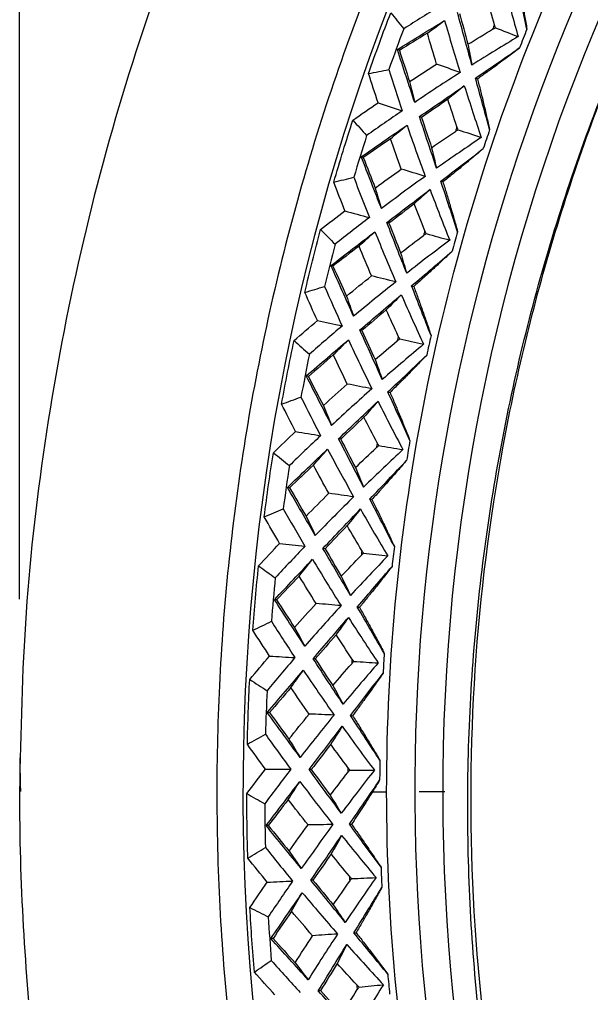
# Model space of a CAD drawing. Extents: x 541 to 1062, y 0 to 382.
# Drawn here: x 845.7 to 857.57, y 271.9 to 292.12 of the extents above; entities that cross this region are included whole.
import ezdxf

# ---------------------------------------------------------------- set-up
doc = ezdxf.new("R2010")
doc.units = 0
doc.header["$LTSCALE"] = 10
doc.header["$MEASUREMENT"] = 0
doc.header["$PDMODE"] = 3
doc.header["$PDSIZE"] = -10
doc.layers.get('0').update_dxf_attribs({"linetype": 'CONTINUOUS'})
doc.layers.get('DEFPOINTS').update_dxf_attribs({"linetype": 'CONTINUOUS'})
doc.layers.add('1', color=7, linetype='CONTINUOUS')
doc.styles.add('Daelim Dimension', font='')
doc.styles.get('Daelim Dimension').set_extended_font_data('NanumGothic')
doc.dimstyles.new('DEFAULT', dxfattribs={"dimscale": 2, "dimtxt": 2, "dimasz": 2, "dimexe": 0, "dimexo": 2, "dimgap": 1, "dimtad": 1, "dimdec": 1, "dimzin": 9, "dimdsep": 46, "dimtxsty": 'Daelim Dimension', "dimcen": 0.5, "dimclrd": 252, "dimclre": 252, "dimclrt": 3, "dimadec": 1, "dimazin": 0, "dimtfac": 1, "dimtdec": 1, "dimtix": 1, "dimtmove": 0, "dimatfit": 3, "dimfxl": 1, "dimtolj": 1, "dimtzin": 1, "dimlwd": 9, "dimlwe": 9, "dimarcsym": 0})

# ---------------------------------------------------------------- blocks, each defined once
blk = doc.blocks.new('*D10')
at = {"color": 5, "linetype": 'ByBlock', "lineweight": 9, "ltscale": 0.5, "transparency": 16777216}
for p, q in [((845.7, 280.073), (845.7, 341.221)), ((849.7, 341.221), (941.7, 341.221)), ((945.7, 280.074), (945.7, 341.221))]:
    blk.add_line(p, q, dxfattribs=at)
at = {"color": 5, "ltscale": 0.5, "transparency": 16777216}
for points in [[(849.7, 341.887), (849.7, 340.554), (845.7, 341.221)], [(941.7, 341.887), (941.7, 340.554), (945.7, 341.221)]]:
    blk.add_solid(points, dxfattribs=at)
at = {"layer": 'DEFPOINTS', "color": 0, "ltscale": 0.5, "transparency": 16777216}
for p in [(945.7, 341.221), (845.7, 276.073), (945.7, 276.074)]:
    blk.add_point(p, dxfattribs=at)
at = {"color": 7, "ltscale": 0.5, "transparency": 16777216, "insert": (895.7, 346.221), "char_height": 6, "attachment_point": 5, "style": 'Daelim Dimension'}
blk.add_mtext('\\A1;%%C100', dxfattribs=at)

msp = doc.modelspace()

# ---------------------------------------------------------------- linework, layer by layer
at = {"layer": '1', "color": 7, "linetype": 'Continuous', "lineweight": 13}
msp.add_line((853.041, 276.074), (853.335, 276.074), dxfattribs=at)
at = {"layer": '1', "color": 7, "linetype": 'Continuous', "lineweight": 18}
for radius, start, end in [(45.353, 90, 267.6206), (41.2, 90, 267.3523), (41.78, 102.5334, 267.3912)]:
    msp.add_arc((895.7, 276.074), radius, start, end, dxfattribs=at)
at = {"layer": '1', "color": 7, "linetype": 'Continuous', "lineweight": 13}
for start, end in [(158.3352, 158.4692), (161.3352, 161.4692), (164.3352, 164.4692), (167.3352, 167.4692), (170.3352, 170.4692), (173.3352, 173.4692), (176.3352, 176.4692), (179.3352, 179.4692), (182.3352, 182.4692), (185.3352, 185.4692)]:
    msp.add_arc((895.7, 276.074), 43.174, start, end, dxfattribs=at)
at = {"layer": '1', "color": 7, "linetype": 'Continuous', "lineweight": 18}
for points, weights in [([(895.7, 326.074), (868.439, 326.074), (845.7, 307.335), (845.7, 276.074)], [1, 0.732970788325, 0.639202598139, 0.718695429443]), ([(895.7, 321.97), (847.662, 321.97), (829.279, 277.589), (863.247, 243.621)], [1, 0.588455621577, 0.588455621577, 1])]:
    msp.add_rational_spline(points, weights, degree=3, dxfattribs=at)
at = {"layer": '1', "color": 7, "linetype": 'Continuous', "lineweight": 13}
for points, knots in [([(853.335, 276.074), (853.335, 278.847), (853.608, 281.62), (854.69, 287.059), (855.499, 289.725), (857.621, 294.849), (858.934, 297.306), (862.015, 301.917), (863.783, 304.07), (867.704, 307.992), (869.858, 309.759), (874.469, 312.84), (876.926, 314.154), (882.05, 316.276), (884.716, 317.085), (890.155, 318.167), (892.927, 318.44), (895.7, 318.44)], [0, 0, 0, 0, 0.125, 0.125, 0.25, 0.25, 0.375, 0.375, 0.5, 0.5, 0.625, 0.625, 0.75, 0.75, 0.875, 0.875, 1, 1, 1, 1]), ([(893.803, 233.752), (891.665, 233.848), (889.534, 234.106), (884.716, 235.064), (882.05, 235.873), (876.926, 237.995), (874.469, 239.309), (869.858, 242.39), (867.704, 244.157), (863.783, 248.078), (862.015, 250.232), (858.934, 254.843), (857.621, 257.3), (855.499, 262.424), (854.69, 265.09), (853.608, 270.529), (853.335, 273.302), (853.335, 276.074)], [0, 0, 0, 0, 0.099316, 0.099316, 0.227986, 0.227986, 0.356655, 0.356655, 0.485324, 0.485324, 0.613993, 0.613993, 0.742662, 0.742662, 0.871331, 0.871331, 1, 1, 1, 1])]:
    msp.add_open_spline(points, degree=3, knots=knots, dxfattribs=at)
at = {"layer": '1', "color": 7, "linetype": 'Continuous', "lineweight": 18}
for points, degree in [([(855.772, 292.855), (855.872, 292.472), (855.972, 292.109), (856.069, 291.765)], 3), ([(856.251, 291.918), (856.173, 292.274), (856.094, 292.636), (856.014, 293.002)], 3), ([(855.576, 292.013), (855.522, 292.206), (855.468, 292.4), (855.416, 292.593)], 3), ([(852.959, 290.999), (853.106, 291.422), (853.261, 291.843), (853.421, 292.262)], 3), ([(853.421, 292.262), (853.511, 292.151), (853.601, 292.041), (853.692, 291.93)], 3), ([(854.456, 292.404), (854.2, 292.249), (853.945, 292.091), (853.692, 291.93)], 3), ([(855.107, 291.174), (855.009, 291.531), (854.909, 291.895), (854.807, 292.265)], 3), ([(854.849, 292.247), (854.909, 292.032), (854.968, 291.818), (855.026, 291.607)], 3), ([(853.557, 291.496), (853.886, 291.699), (854.214, 291.901), (854.541, 292.102)], 3), ([(854.181, 291.838), (854.301, 291.926), (854.421, 292.014), (854.541, 292.102)], 3), ([(854.541, 292.102), (854.644, 291.739), (854.751, 291.378), (854.862, 291.018)], 3), ([(855.597, 291.951), (855.589, 291.971), (855.582, 291.992), (855.576, 292.013)], 3), ([(853.692, 291.93), (853.585, 291.648), (853.481, 291.364), (853.38, 291.079)], 3), ([(854.181, 291.838), (853.987, 291.719), (853.793, 291.6), (853.599, 291.48)], 3), ([(854.374, 291.196), (854.308, 291.41), (854.244, 291.624), (854.181, 291.838)], 3), ([(855.026, 291.607), (855.196, 291.712), (855.367, 291.816), (855.539, 291.919)], 3), ([(855.539, 291.919), (855.558, 291.931), (855.577, 291.941), (855.597, 291.951)], 3), ([(855.597, 291.951), (855.754, 291.889), (855.912, 291.827), (856.069, 291.765)], 3), ([(856.251, 291.918), (856.199, 291.789), (856.148, 291.66), (856.098, 291.531)], 3), ([(855.026, 291.607), (855.053, 291.462), (855.08, 291.318), (855.107, 291.174)], 3), ([(856.069, 291.765), (855.763, 291.581), (855.442, 291.384), (855.107, 291.174)], 3), ([(853.599, 291.48), (853.585, 291.485), (853.571, 291.491), (853.557, 291.496)], 3), ([(853.918, 290.399), (853.797, 290.763), (853.677, 291.129), (853.557, 291.496)], 3), ([(853.599, 291.48), (853.67, 291.263), (853.741, 291.047), (853.812, 290.831)], 3), ([(855.182, 290.902), (855.492, 291.115), (855.797, 291.324), (856.098, 291.531)], 3), ([(852.959, 290.999), (853.099, 291.025), (853.24, 291.052), (853.38, 291.079)], 3), ([(853.157, 290.391), (853.09, 290.593), (853.023, 290.796), (852.959, 290.999)], 3), ([(853.38, 291.079), (853.47, 290.793), (853.562, 290.507), (853.658, 290.223)], 3), ([(853.812, 290.831), (853.999, 290.954), (854.186, 291.076), (854.374, 291.196)], 3), ([(854.862, 291.018), (854.545, 290.816), (854.23, 290.61), (853.918, 290.399)], 3), ([(854.862, 291.018), (854.7, 291.078), (854.537, 291.137), (854.374, 291.196)], 3), ([(853.812, 290.831), (853.847, 290.687), (853.882, 290.543), (853.918, 290.399)], 3), ([(855.476, 289.832), (855.38, 290.183), (855.282, 290.54), (855.182, 290.902)], 3), ([(855.182, 290.902), (855.196, 290.897), (855.21, 290.891), (855.224, 290.886)], 3), ([(854.016, 290.103), (854.332, 290.32), (854.643, 290.533), (854.949, 290.742)], 3), ([(854.949, 290.742), (854.835, 290.649), (854.721, 290.556), (854.607, 290.462)], 3), ([(854.949, 290.742), (855.069, 290.365), (855.187, 290.007), (855.302, 289.669)], 3), ([(852.632, 290.027), (852.806, 290.149), (852.981, 290.271), (853.157, 290.391)], 3), ([(853.157, 290.391), (853.324, 290.335), (853.491, 290.279), (853.658, 290.223)], 3), ([(854.607, 290.462), (854.426, 290.339), (854.243, 290.214), (854.059, 290.087)], 3), ([(854.797, 289.892), (854.732, 290.081), (854.669, 290.272), (854.607, 290.462)], 3), ([(853.658, 290.223), (853.41, 290.054), (853.164, 289.883), (852.919, 289.71)], 3), ([(852.236, 288.741), (852.362, 289.172), (852.493, 289.6), (852.632, 290.027)], 3), ([(852.632, 290.027), (852.728, 289.921), (852.823, 289.816), (852.919, 289.71)], 3), ([(854.059, 290.087), (854.045, 290.092), (854.03, 290.097), (854.016, 290.103)], 3), ([(854.373, 289.029), (854.256, 289.381), (854.137, 289.738), (854.016, 290.103)], 3), ([(854.059, 290.087), (854.13, 289.875), (854.2, 289.665), (854.269, 289.457)], 3), ([(852.808, 289.269), (853.126, 289.49), (853.443, 289.708), (853.758, 289.925)], 3), ([(853.413, 289.643), (853.528, 289.738), (853.643, 289.832), (853.758, 289.925)], 3), ([(853.758, 289.925), (853.88, 289.569), (854.006, 289.214), (854.136, 288.861)], 3), ([(854.269, 289.457), (854.433, 289.571), (854.599, 289.684), (854.765, 289.796)], 3), ([(854.765, 289.796), (854.783, 289.808), (854.802, 289.82), (854.821, 289.83)], 3), ([(854.821, 289.83), (854.812, 289.85), (854.804, 289.871), (854.797, 289.892)], 3), ([(854.821, 289.83), (854.982, 289.776), (855.142, 289.723), (855.302, 289.669)], 3), ([(855.476, 289.832), (855.431, 289.7), (855.387, 289.569), (855.343, 289.437)], 3), ([(852.919, 289.71), (852.828, 289.422), (852.739, 289.133), (852.653, 288.843)], 3), ([(853.413, 289.643), (853.225, 289.515), (853.038, 289.385), (852.85, 289.256)], 3), ([(853.639, 289.013), (853.562, 289.222), (853.487, 289.433), (853.413, 289.643)], 3), ([(855.302, 289.669), (855.006, 289.469), (854.696, 289.256), (854.373, 289.029)], 3), ([(854.269, 289.457), (854.303, 289.314), (854.338, 289.171), (854.373, 289.029)], 3), ([(854.462, 288.761), (854.76, 288.99), (855.054, 289.215), (855.343, 289.437)], 3), ([(852.85, 289.256), (852.836, 289.26), (852.822, 289.265), (852.808, 289.269)], 3), ([(853.225, 288.193), (853.086, 288.55), (852.947, 288.909), (852.808, 289.269)], 3), ([(852.85, 289.256), (852.932, 289.043), (853.015, 288.83), (853.097, 288.619)], 3), ([(853.097, 288.619), (853.277, 288.751), (853.458, 288.883), (853.639, 289.013)], 3), ([(854.136, 288.861), (853.971, 288.911), (853.805, 288.962), (853.639, 289.013)], 3), ([(852.236, 288.741), (852.375, 288.775), (852.514, 288.809), (852.653, 288.843)], 3), ([(852.653, 288.843), (852.758, 288.562), (852.865, 288.282), (852.975, 288.003)], 3), ([(854.136, 288.861), (853.83, 288.642), (853.527, 288.419), (853.225, 288.193)], 3), ([(852.466, 288.145), (852.388, 288.343), (852.312, 288.542), (852.236, 288.741)], 3), ([(853.097, 288.619), (853.14, 288.477), (853.183, 288.335), (853.225, 288.193)], 3), ([(853.339, 287.902), (853.643, 288.135), (853.943, 288.364), (854.237, 288.59)], 3), ([(854.237, 288.59), (854.128, 288.49), (854.019, 288.391), (853.91, 288.292)], 3), ([(854.237, 288.59), (854.376, 288.219), (854.513, 287.868), (854.646, 287.536)], 3), ([(854.811, 287.708), (854.697, 288.054), (854.58, 288.405), (854.462, 288.761)], 3), ([(854.462, 288.761), (854.476, 288.757), (854.49, 288.752), (854.504, 288.747)], 3), ([(853.91, 288.292), (853.736, 288.159), (853.56, 288.025), (853.383, 287.889)], 3), ([(854.13, 287.732), (854.055, 287.918), (853.982, 288.105), (853.91, 288.292)], 3), ([(851.96, 287.754), (852.128, 287.885), (852.297, 288.015), (852.466, 288.145)], 3), ([(852.975, 288.003), (852.736, 287.822), (852.5, 287.638), (852.264, 287.452)], 3), ([(852.466, 288.145), (852.636, 288.098), (852.805, 288.051), (852.975, 288.003)], 3), ([(853.383, 287.889), (853.368, 287.893), (853.353, 287.897), (853.339, 287.902)], 3), ([(853.751, 286.848), (853.616, 287.193), (853.479, 287.544), (853.339, 287.902)], 3), ([(853.383, 287.889), (853.464, 287.68), (853.545, 287.474), (853.625, 287.27)], 3), ([(851.633, 286.449), (851.736, 286.886), (851.845, 287.321), (851.96, 287.754)], 3), ([(851.96, 287.754), (852.062, 287.653), (852.163, 287.553), (852.264, 287.452)], 3), ([(852.176, 287.006), (852.482, 287.243), (852.787, 287.478), (853.091, 287.711)], 3), ([(852.76, 287.412), (852.87, 287.512), (852.981, 287.612), (853.091, 287.711)], 3), ([(853.091, 287.711), (853.231, 287.362), (853.376, 287.014), (853.524, 286.668)], 3), ([(853.625, 287.27), (853.784, 287.392), (853.943, 287.514), (854.103, 287.635)], 3), ([(854.103, 287.635), (854.12, 287.648), (854.138, 287.66), (854.157, 287.672)], 3), ([(854.157, 287.672), (854.147, 287.691), (854.138, 287.712), (854.13, 287.732)], 3), ([(854.157, 287.672), (854.32, 287.627), (854.483, 287.581), (854.646, 287.536)], 3), ([(854.811, 287.708), (854.773, 287.574), (854.736, 287.44), (854.699, 287.307)], 3), ([(852.264, 287.452), (852.188, 287.16), (852.114, 286.867), (852.043, 286.573)], 3), ([(852.76, 287.412), (852.58, 287.273), (852.4, 287.134), (852.219, 286.995)], 3), ([(853.02, 286.794), (852.932, 286.999), (852.845, 287.205), (852.76, 287.412)], 3), ([(854.646, 287.536), (854.361, 287.321), (854.062, 287.092), (853.751, 286.848)], 3), ([(853.625, 287.27), (853.667, 287.129), (853.709, 286.989), (853.751, 286.848)], 3), ([(853.854, 286.586), (854.14, 286.829), (854.422, 287.069), (854.699, 287.307)], 3), ([(852.219, 286.995), (852.205, 286.999), (852.19, 287.003), (852.176, 287.006)], 3), ([(852.649, 285.953), (852.492, 286.303), (852.334, 286.654), (852.176, 287.006)], 3), ([(852.219, 286.995), (852.312, 286.786), (852.406, 286.579), (852.499, 286.372)], 3), ([(852.499, 286.372), (852.672, 286.514), (852.845, 286.654), (853.02, 286.794)], 3), ([(853.524, 286.668), (853.356, 286.71), (853.188, 286.752), (853.02, 286.794)], 3), ([(851.633, 286.449), (851.77, 286.49), (851.907, 286.532), (852.043, 286.573)], 3), ([(852.043, 286.573), (852.163, 286.298), (852.285, 286.024), (852.409, 285.751)], 3), ([(853.524, 286.668), (853.23, 286.433), (852.938, 286.195), (852.649, 285.953)], 3), ([(854.258, 285.552), (854.126, 285.892), (853.991, 286.236), (853.854, 286.586)], 3), ([(853.854, 286.586), (853.868, 286.582), (853.883, 286.578), (853.897, 286.574)], 3), ([(851.894, 285.865), (851.805, 286.059), (851.718, 286.254), (851.633, 286.449)], 3), ([(852.499, 286.372), (852.549, 286.232), (852.599, 286.093), (852.649, 285.953)], 3), ([(852.778, 285.669), (853.07, 285.917), (853.357, 286.162), (853.639, 286.402)], 3), ([(853.639, 286.402), (853.535, 286.298), (853.432, 286.193), (853.328, 286.088)], 3), ([(853.639, 286.402), (853.797, 286.04), (853.952, 285.696), (854.103, 285.372)], 3), ([(853.328, 286.088), (853.161, 285.946), (852.993, 285.803), (852.822, 285.658)], 3), ([(853.577, 285.54), (853.493, 285.722), (853.41, 285.905), (853.328, 286.088)], 3), ([(851.409, 285.449), (851.57, 285.589), (851.731, 285.727), (851.894, 285.865)], 3), ([(852.409, 285.751), (852.18, 285.557), (851.954, 285.361), (851.728, 285.164)], 3), ([(851.894, 285.865), (852.065, 285.827), (852.237, 285.789), (852.409, 285.751)], 3), ([(852.822, 285.658), (852.808, 285.661), (852.793, 285.665), (852.778, 285.669)], 3), ([(853.245, 284.638), (853.092, 284.976), (852.936, 285.319), (852.778, 285.669)], 3), ([(852.822, 285.658), (852.915, 285.454), (853.006, 285.252), (853.097, 285.052)], 3), ([(853.607, 285.482), (853.596, 285.501), (853.586, 285.52), (853.577, 285.54)], 3), ([(854.258, 285.552), (854.227, 285.416), (854.197, 285.281), (854.168, 285.145)], 3), ([(851.15, 284.129), (851.23, 284.57), (851.316, 285.01), (851.409, 285.449)], 3), ([(851.409, 285.449), (851.516, 285.354), (851.622, 285.259), (851.728, 285.164)], 3), ([(851.664, 284.714), (851.957, 284.966), (852.249, 285.217), (852.54, 285.465)], 3), ([(852.226, 285.149), (852.331, 285.254), (852.435, 285.36), (852.54, 285.465)], 3), ([(852.54, 285.465), (852.699, 285.123), (852.861, 284.784), (853.027, 284.446)], 3), ([(853.097, 285.052), (853.249, 285.183), (853.401, 285.313), (853.555, 285.442)], 3), ([(854.103, 285.372), (853.829, 285.142), (853.542, 284.898), (853.245, 284.638)], 3), ([(853.555, 285.442), (853.571, 285.456), (853.589, 285.469), (853.607, 285.482)], 3), ([(853.607, 285.482), (853.772, 285.445), (853.937, 285.408), (854.103, 285.372)], 3), ([(851.728, 285.164), (851.667, 284.868), (851.609, 284.571), (851.554, 284.274)], 3), ([(852.226, 285.149), (852.053, 285.001), (851.88, 284.853), (851.707, 284.704)], 3), ([(852.517, 284.545), (852.419, 284.746), (852.322, 284.947), (852.226, 285.149)], 3), ([(853.361, 284.381), (853.634, 284.639), (853.903, 284.894), (854.168, 285.145)], 3), ([(853.097, 285.052), (853.146, 284.914), (853.196, 284.776), (853.245, 284.638)], 3), ([(851.707, 284.704), (851.692, 284.707), (851.678, 284.711), (851.664, 284.714)], 3), ([(852.191, 283.687), (852.016, 284.027), (851.84, 284.369), (851.664, 284.714)], 3), ([(851.707, 284.704), (851.811, 284.501), (851.915, 284.299), (852.019, 284.097)], 3), ([(852.019, 284.097), (852.184, 284.247), (852.35, 284.397), (852.517, 284.545)], 3), ([(853.027, 284.446), (852.857, 284.479), (852.687, 284.512), (852.517, 284.545)], 3), ([(853.027, 284.446), (852.746, 284.196), (852.467, 283.943), (852.191, 283.687)], 3), ([(853.819, 283.37), (853.669, 283.702), (853.516, 284.039), (853.361, 284.381)], 3), ([(853.361, 284.381), (853.376, 284.378), (853.39, 284.375), (853.405, 284.372)], 3), ([(851.15, 284.129), (851.285, 284.177), (851.419, 284.225), (851.554, 284.274)], 3), ([(851.441, 283.559), (851.343, 283.748), (851.246, 283.938), (851.15, 284.129)], 3), ([(851.554, 284.274), (851.687, 284.005), (851.823, 283.738), (851.962, 283.472)], 3), ([(852.335, 283.409), (852.613, 283.673), (852.887, 283.932), (853.156, 284.187)], 3), ([(853.156, 284.187), (853.058, 284.077), (852.96, 283.967), (852.862, 283.857)], 3), ([(853.156, 284.187), (853.333, 283.833), (853.506, 283.498), (853.673, 283.182)], 3), ([(852.019, 284.097), (852.077, 283.96), (852.134, 283.823), (852.191, 283.687)], 3), ([(852.862, 283.857), (852.703, 283.706), (852.542, 283.554), (852.38, 283.401)], 3), ([(853.139, 283.323), (853.046, 283.5), (852.953, 283.678), (852.862, 283.857)], 3), ([(850.979, 283.118), (851.132, 283.266), (851.286, 283.413), (851.441, 283.559)], 3), ([(851.441, 283.559), (851.615, 283.53), (851.788, 283.501), (851.962, 283.472)], 3), ([(851.962, 283.472), (851.744, 283.267), (851.527, 283.059), (851.313, 282.85)], 3), ([(852.38, 283.401), (852.365, 283.403), (852.35, 283.406), (852.335, 283.409)], 3), ([(852.855, 282.404), (852.684, 282.733), (852.511, 283.068), (852.335, 283.409)], 3), ([(852.38, 283.401), (852.482, 283.202), (852.584, 283.005), (852.685, 282.81)], 3), ([(853.173, 283.266), (853.16, 283.284), (853.149, 283.303), (853.139, 283.323)], 3), ([(853.819, 283.37), (853.795, 283.233), (853.772, 283.096), (853.75, 282.959)], 3), ([(850.79, 281.786), (850.846, 282.231), (850.909, 282.675), (850.979, 283.118)], 3), ([(850.979, 283.118), (851.09, 283.028), (851.202, 282.939), (851.313, 282.85)], 3), ([(851.272, 282.397), (851.551, 282.664), (851.83, 282.93), (852.108, 283.194)], 3), ([(851.811, 282.861), (851.91, 282.972), (852.009, 283.083), (852.108, 283.194)], 3), ([(852.108, 283.194), (852.284, 282.86), (852.464, 282.53), (852.648, 282.201)], 3), ([(852.685, 282.81), (852.83, 282.949), (852.976, 283.086), (853.122, 283.223)], 3), ([(853.673, 283.182), (853.411, 282.939), (853.138, 282.68), (852.855, 282.404)], 3), ([(853.122, 283.223), (853.138, 283.238), (853.155, 283.252), (853.173, 283.266)], 3), ([(853.173, 283.266), (853.339, 283.238), (853.506, 283.21), (853.673, 283.182)], 3), ([(852.985, 282.154), (853.243, 282.426), (853.499, 282.694), (853.75, 282.959)], 3), ([(851.313, 282.85), (851.267, 282.551), (851.225, 282.252), (851.185, 281.952)], 3), ([(851.811, 282.861), (851.646, 282.705), (851.481, 282.548), (851.316, 282.39)], 3), ([(852.133, 282.274), (852.024, 282.469), (851.917, 282.664), (851.811, 282.861)], 3), ([(852.685, 282.81), (852.742, 282.675), (852.799, 282.539), (852.855, 282.404)], 3), ([(851.316, 282.39), (851.301, 282.392), (851.286, 282.395), (851.272, 282.397)], 3), ([(851.852, 281.399), (851.659, 281.73), (851.466, 282.063), (851.272, 282.397)], 3), ([(851.316, 282.39), (851.43, 282.193), (851.545, 281.996), (851.659, 281.8)], 3), ([(851.659, 281.8), (851.816, 281.959), (851.974, 282.117), (852.133, 282.274)], 3), ([(852.648, 282.201), (852.38, 281.937), (852.115, 281.67), (851.852, 281.399)], 3), ([(852.648, 282.201), (852.476, 282.225), (852.305, 282.249), (852.133, 282.274)], 3), ([(853.495, 281.168), (853.327, 281.492), (853.157, 281.821), (852.985, 282.154)], 3), ([(852.985, 282.154), (852.999, 282.152), (853.014, 282.149), (853.029, 282.147)], 3), ([(850.79, 281.786), (850.922, 281.841), (851.053, 281.897), (851.185, 281.952)], 3), ([(851.185, 281.952), (851.333, 281.691), (851.483, 281.431), (851.635, 281.173)], 3), ([(852.01, 281.129), (852.274, 281.407), (852.534, 281.681), (852.79, 281.949)], 3), ([(852.79, 281.949), (852.698, 281.834), (852.606, 281.719), (852.513, 281.604)], 3), ([(852.79, 281.949), (852.985, 281.605), (853.175, 281.28), (853.359, 280.973)], 3), ([(851.11, 281.233), (851.002, 281.416), (850.895, 281.601), (850.79, 281.786)], 3), ([(851.659, 281.8), (851.724, 281.666), (851.788, 281.533), (851.852, 281.399)], 3), ([(852.513, 281.604), (852.362, 281.446), (852.21, 281.285), (852.056, 281.123)], 3), ([(852.818, 281.085), (852.715, 281.258), (852.614, 281.431), (852.513, 281.604)], 3), ([(850.672, 280.767), (850.817, 280.923), (850.963, 281.079), (851.11, 281.233)], 3), ([(851.635, 281.173), (851.428, 280.956), (851.222, 280.738), (851.019, 280.517)], 3), ([(851.11, 281.233), (851.285, 281.213), (851.46, 281.193), (851.635, 281.173)], 3), ([(852.056, 281.123), (852.04, 281.125), (852.025, 281.127), (852.01, 281.129)], 3), ([(852.583, 280.153), (852.395, 280.473), (852.204, 280.798), (852.01, 281.129)], 3), ([(852.056, 281.123), (852.169, 280.93), (852.281, 280.739), (852.392, 280.55)], 3), ([(853.495, 281.168), (853.478, 281.03), (853.462, 280.892), (853.447, 280.754)], 3), ([(851.002, 280.063), (851.267, 280.345), (851.531, 280.625), (851.795, 280.903)], 3), ([(851.515, 280.555), (851.609, 280.671), (851.702, 280.787), (851.795, 280.903)], 3), ([(851.795, 280.903), (851.988, 280.579), (852.185, 280.258), (852.386, 279.94)], 3), ([(852.392, 280.55), (852.529, 280.696), (852.667, 280.841), (852.806, 280.985)], 3), ([(853.359, 280.973), (853.11, 280.716), (852.851, 280.443), (852.583, 280.153)], 3), ([(852.806, 280.985), (852.821, 281.001), (852.838, 281.016), (852.854, 281.03)], 3), ([(852.854, 281.03), (852.841, 281.048), (852.829, 281.066), (852.818, 281.085)], 3), ([(852.854, 281.03), (853.023, 281.011), (853.191, 280.992), (853.359, 280.973)], 3), ([(850.552, 279.428), (850.586, 279.875), (850.625, 280.322), (850.672, 280.767)], 3), ([(850.672, 280.767), (850.788, 280.684), (850.903, 280.601), (851.019, 280.517)], 3), ([(852.725, 279.91), (852.969, 280.195), (853.21, 280.477), (853.447, 280.754)], 3), ([(851.019, 280.517), (850.989, 280.217), (850.962, 279.916), (850.939, 279.614)], 3), ([(851.515, 280.555), (851.359, 280.39), (851.203, 280.225), (851.046, 280.058)], 3), ([(851.868, 279.985), (851.749, 280.174), (851.632, 280.364), (851.515, 280.555)], 3), ([(852.392, 280.55), (852.455, 280.418), (852.519, 280.285), (852.583, 280.153)], 3), ([(851.046, 280.058), (851.031, 280.06), (851.016, 280.062), (851.002, 280.063)], 3), ([(851.634, 279.097), (851.424, 279.417), (851.213, 279.739), (851.002, 280.063)], 3), ([(851.046, 280.058), (851.171, 279.867), (851.296, 279.677), (851.42, 279.487)], 3), ([(851.42, 279.487), (851.568, 279.654), (851.718, 279.82), (851.868, 279.985)], 3), ([(852.386, 279.94), (852.132, 279.662), (851.881, 279.381), (851.634, 279.097)], 3), ([(852.386, 279.94), (852.214, 279.955), (852.041, 279.97), (851.868, 279.985)], 3), ([(853.286, 278.952), (853.102, 279.267), (852.915, 279.586), (852.725, 279.91)], 3), ([(852.725, 279.91), (852.74, 279.908), (852.755, 279.907), (852.769, 279.905)], 3), ([(851.806, 278.836), (852.055, 279.127), (852.3, 279.414), (852.541, 279.695)], 3), ([(852.541, 279.695), (852.455, 279.576), (852.369, 279.456), (852.283, 279.336)], 3), ([(852.541, 279.695), (852.754, 279.362), (852.961, 279.047), (853.16, 278.75)], 3), ([(850.552, 279.428), (850.681, 279.49), (850.81, 279.552), (850.939, 279.614)], 3), ([(850.939, 279.614), (851.1, 279.361), (851.263, 279.11), (851.428, 278.86)], 3), ([(851.42, 279.487), (851.491, 279.357), (851.563, 279.227), (851.634, 279.097)], 3), ([(850.901, 278.892), (850.784, 279.07), (850.668, 279.248), (850.552, 279.428)], 3), ([(852.283, 279.336), (852.141, 279.17), (851.996, 279.002), (851.851, 278.832)], 3), ([(852.614, 278.834), (852.503, 279.001), (852.393, 279.168), (852.283, 279.336)], 3), ([(850.488, 278.404), (850.625, 278.568), (850.762, 278.73), (850.901, 278.892)], 3), ([(850.901, 278.892), (851.077, 278.881), (851.253, 278.87), (851.428, 278.86)], 3), ([(853.286, 278.952), (853.277, 278.814), (853.268, 278.675), (853.26, 278.537)], 3), ([(851.428, 278.86), (851.233, 278.633), (851.039, 278.404), (850.848, 278.173)], 3), ([(851.851, 278.832), (851.836, 278.833), (851.821, 278.835), (851.806, 278.836)], 3), ([(852.428, 277.891), (852.224, 278.201), (852.016, 278.515), (851.806, 278.836)], 3), ([(851.851, 278.832), (851.974, 278.645), (852.096, 278.46), (852.217, 278.277)], 3), ([(852.217, 278.277), (852.346, 278.43), (852.477, 278.582), (852.608, 278.733)], 3), ([(853.16, 278.75), (852.926, 278.481), (852.681, 278.195), (852.428, 277.891)], 3), ([(852.608, 278.733), (852.622, 278.75), (852.638, 278.766), (852.654, 278.781)], 3), ([(852.654, 278.781), (852.64, 278.798), (852.627, 278.816), (852.614, 278.834)], 3), ([(852.654, 278.781), (852.823, 278.771), (852.992, 278.76), (853.16, 278.75)], 3), ([(850.854, 277.718), (851.104, 278.013), (851.354, 278.307), (851.602, 278.598)], 3), ([(851.342, 278.236), (851.428, 278.357), (851.515, 278.478), (851.602, 278.598)], 3), ([(851.602, 278.598), (851.813, 278.285), (852.026, 277.975), (852.243, 277.667)], 3), ([(852.583, 277.656), (852.812, 277.953), (853.038, 278.247), (853.26, 278.537)], 3), ([(850.439, 277.06), (850.448, 277.509), (850.465, 277.957), (850.488, 278.404)], 3), ([(850.488, 278.404), (850.608, 278.327), (850.728, 278.25), (850.848, 278.173)], 3), ([(852.217, 278.277), (852.287, 278.148), (852.358, 278.02), (852.428, 277.891)], 3), ([(850.848, 278.173), (850.834, 277.871), (850.823, 277.569), (850.815, 277.267)], 3), ([(851.342, 278.236), (851.194, 278.063), (851.046, 277.89), (850.899, 277.716)], 3), ([(851.724, 277.686), (851.595, 277.868), (851.468, 278.052), (851.342, 278.236)], 3), ([(850.899, 277.716), (850.884, 277.717), (850.869, 277.718), (850.854, 277.718)], 3), ([(851.536, 276.787), (851.309, 277.095), (851.082, 277.406), (850.854, 277.718)], 3), ([(850.899, 277.716), (851.033, 277.532), (851.168, 277.348), (851.302, 277.165)], 3), ([(851.302, 277.165), (851.442, 277.339), (851.582, 277.513), (851.724, 277.686)], 3), ([(852.243, 277.667), (852.004, 277.377), (851.768, 277.083), (851.536, 276.787)], 3), ([(852.243, 277.667), (852.07, 277.673), (851.897, 277.68), (851.724, 277.686)], 3), ([(853.194, 276.728), (852.993, 277.033), (852.79, 277.342), (852.583, 277.656)], 3), ([(852.583, 277.656), (852.598, 277.655), (852.613, 277.654), (852.628, 277.653)], 3), ([(850.439, 277.06), (850.564, 277.129), (850.689, 277.198), (850.815, 277.267)], 3), ([(850.815, 277.267), (850.989, 277.022), (851.165, 276.78), (851.343, 276.539)], 3), ([(851.721, 276.535), (851.955, 276.839), (852.185, 277.138), (852.411, 277.432)], 3), ([(852.411, 277.432), (852.331, 277.308), (852.252, 277.184), (852.172, 277.06)], 3), ([(852.411, 277.432), (852.641, 277.11), (852.864, 276.806), (853.079, 276.52)], 3), ([(850.815, 276.543), (850.689, 276.715), (850.563, 276.887), (850.439, 277.06)], 3), ([(851.302, 277.165), (851.38, 277.039), (851.458, 276.913), (851.536, 276.787)], 3), ([(852.172, 277.06), (852.038, 276.886), (851.903, 276.711), (851.767, 276.533)], 3), ([(852.529, 276.575), (852.409, 276.736), (852.29, 276.898), (852.172, 277.06)], 3), ([(845.705, 276.78), (845.72, 276.075)], 1), ([(853.194, 276.728), (853.191, 276.59), (853.19, 276.451), (853.189, 276.312)], 3), ([(850.428, 276.035), (850.556, 276.205), (850.685, 276.375), (850.815, 276.543)], 3), ([(851.343, 276.539), (851.16, 276.302), (850.979, 276.063), (850.8, 275.823)], 3), ([(850.815, 276.543), (850.991, 276.542), (851.167, 276.54), (851.343, 276.539)], 3), ([(851.767, 276.533), (851.752, 276.534), (851.736, 276.534), (851.721, 276.535)], 3), ([(852.392, 275.624), (852.172, 275.922), (851.949, 276.226), (851.721, 276.535)], 3), ([(851.767, 276.533), (851.9, 276.353), (852.031, 276.175), (852.161, 275.999)], 3), ([(852.161, 275.999), (852.283, 276.158), (852.405, 276.317), (852.528, 276.474)], 3), ([(853.079, 276.52), (852.858, 276.239), (852.629, 275.94), (852.392, 275.624)], 3), ([(852.528, 276.474), (852.541, 276.492), (852.556, 276.508), (852.571, 276.524)], 3), ([(852.571, 276.524), (852.556, 276.541), (852.542, 276.558), (852.529, 276.575)], 3), ([(852.571, 276.524), (852.74, 276.523), (852.909, 276.522), (853.079, 276.52)], 3), ([(850.83, 275.369), (851.064, 275.677), (851.298, 275.983), (851.531, 276.287)], 3), ([(851.289, 275.912), (851.37, 276.037), (851.45, 276.162), (851.531, 276.287)], 3), ([(851.531, 276.287), (851.757, 275.985), (851.987, 275.686), (852.219, 275.391)], 3), ([(852.559, 275.397), (852.773, 275.706), (852.983, 276.011), (853.189, 276.312)], 3), ([(853.189, 276.312), (853.14, 276.232), (853.091, 276.153), (853.041, 276.074)], 3), ([(850.449, 274.69), (850.435, 275.138), (850.428, 275.587), (850.428, 276.035)], 3), ([(850.428, 276.035), (850.552, 275.964), (850.676, 275.893), (850.8, 275.823)], 3), ([(851.289, 275.912), (851.151, 275.731), (851.013, 275.551), (850.874, 275.369)], 3), ([(851.7, 275.382), (851.562, 275.557), (851.425, 275.734), (851.289, 275.912)], 3), ([(852.161, 275.999), (852.238, 275.874), (852.315, 275.749), (852.392, 275.624)], 3), ([(850.8, 275.823), (850.801, 275.52), (850.806, 275.218), (850.814, 274.916)], 3), ([(850.874, 275.369), (850.859, 275.369), (850.845, 275.369), (850.83, 275.369)], 3), ([(851.559, 274.474), (851.317, 274.771), (851.074, 275.069), (850.83, 275.369)], 3), ([(850.874, 275.369), (851.018, 275.192), (851.162, 275.015), (851.306, 274.84)], 3), ([(851.306, 274.84), (851.436, 275.021), (851.567, 275.202), (851.7, 275.382)], 3), ([(852.219, 275.391), (851.996, 275.088), (851.776, 274.783), (851.559, 274.474)], 3), ([(852.219, 275.391), (852.046, 275.388), (851.873, 275.385), (851.7, 275.382)], 3), ([(853.218, 274.503), (853.002, 274.797), (852.782, 275.095), (852.559, 275.397)], 3), ([(852.559, 275.397), (852.574, 275.397), (852.589, 275.397), (852.604, 275.397)], 3), ([(851.757, 274.233), (851.975, 274.548), (852.189, 274.859), (852.399, 275.164)], 3), ([(852.399, 275.164), (852.326, 275.036), (852.253, 274.908), (852.18, 274.78)], 3), ([(852.399, 275.164), (852.646, 274.855), (852.885, 274.563), (853.114, 274.289)], 3), ([(850.449, 274.69), (850.571, 274.765), (850.692, 274.841), (850.814, 274.916)], 3), ([(850.814, 274.916), (851, 274.681), (851.189, 274.448), (851.38, 274.217)], 3), ([(851.306, 274.84), (851.39, 274.718), (851.475, 274.596), (851.559, 274.474)], 3), ([(850.852, 274.194), (850.717, 274.358), (850.582, 274.524), (850.449, 274.69)], 3), ([(852.18, 274.78), (852.056, 274.6), (851.93, 274.418), (851.803, 274.234)], 3), ([(852.562, 274.315), (852.434, 274.47), (852.306, 274.625), (852.18, 274.78)], 3), ([(853.218, 274.503), (853.223, 274.364), (853.229, 274.225), (853.235, 274.087)], 3), ([(850.852, 274.194), (851.028, 274.201), (851.204, 274.209), (851.38, 274.217)], 3), ([(851.38, 274.217), (851.209, 273.97), (851.041, 273.723), (850.874, 273.473)], 3), ([(851.803, 274.234), (851.788, 274.233), (851.773, 274.233), (851.757, 274.233)], 3), ([(852.475, 273.358), (852.24, 273.644), (852.001, 273.936), (851.757, 274.233)], 3), ([(851.803, 274.234), (851.945, 274.061), (852.086, 273.889), (852.225, 273.72)], 3), ([(852.225, 273.72), (852.338, 273.886), (852.452, 274.05), (852.566, 274.214)], 3), ([(853.114, 274.289), (852.908, 273.996), (852.695, 273.686), (852.475, 273.358)], 3), ([(852.607, 274.267), (852.591, 274.282), (852.576, 274.298), (852.562, 274.315)], 3), ([(852.566, 274.214), (852.579, 274.232), (852.592, 274.25), (852.607, 274.267)], 3), ([(852.607, 274.267), (852.776, 274.274), (852.945, 274.281), (853.114, 274.289)], 3), ([(850.492, 273.666), (850.611, 273.843), (850.731, 274.019), (850.852, 274.194)], 3), ([(852.654, 273.14), (852.851, 273.46), (853.044, 273.776), (853.235, 274.087)], 3), ([(850.928, 273.022), (851.146, 273.341), (851.363, 273.659), (851.58, 273.975)], 3), ([(851.359, 273.588), (851.432, 273.717), (851.506, 273.846), (851.58, 273.975)], 3), ([(851.58, 273.975), (851.822, 273.685), (852.067, 273.399), (852.315, 273.116)], 3), ([(850.584, 272.324), (850.546, 272.771), (850.516, 273.218), (850.492, 273.666)], 3), ([(850.492, 273.666), (850.62, 273.601), (850.747, 273.537), (850.874, 273.473)], 3), ([(852.225, 273.72), (852.308, 273.599), (852.392, 273.478), (852.475, 273.358)], 3), ([(850.874, 273.473), (850.892, 273.171), (850.912, 272.87), (850.936, 272.568)], 3), ([(851.359, 273.588), (851.23, 273.4), (851.101, 273.212), (850.972, 273.024)], 3), ([(851.796, 273.08), (851.649, 273.248), (851.503, 273.417), (851.359, 273.588)], 3), ([(850.972, 273.024), (850.958, 273.023), (850.943, 273.022), (850.928, 273.022)], 3), ([(851.704, 272.166), (851.446, 272.45), (851.187, 272.735), (850.928, 273.022)], 3), ([(850.972, 273.024), (851.126, 272.855), (851.279, 272.686), (851.432, 272.518)], 3), ([(851.432, 272.518), (851.552, 272.706), (851.673, 272.894), (851.796, 273.08)], 3), ([(852.315, 273.116), (852.107, 272.802), (851.904, 272.486), (851.704, 272.166)], 3), ([(852.315, 273.116), (852.142, 273.104), (851.969, 273.092), (851.796, 273.08)], 3), ([(852.654, 273.14), (852.669, 273.141), (852.684, 273.141), (852.699, 273.142)], 3), ([(853.358, 272.282), (853.127, 272.564), (852.892, 272.85), (852.654, 273.14)], 3), ([(851.914, 271.935), (852.114, 272.262), (852.312, 272.583), (852.506, 272.899)], 3), ([(852.506, 272.899), (852.44, 272.768), (852.374, 272.636), (852.307, 272.504)], 3), ([(852.506, 272.899), (852.769, 272.603), (853.022, 272.325), (853.266, 272.062)], 3), ([(850.584, 272.324), (850.701, 272.405), (850.818, 272.487), (850.936, 272.568)], 3), ([(850.936, 272.568), (851.135, 272.344), (851.335, 272.121), (851.538, 271.9)], 3), ([(851.432, 272.518), (851.522, 272.401), (851.613, 272.284), (851.704, 272.166)], 3), ([(852.307, 272.504), (852.193, 272.318), (852.077, 272.129), (851.96, 271.939)], 3), ([(852.713, 272.06), (852.577, 272.207), (852.442, 272.355), (852.307, 272.504)], 3), ([(851.012, 271.849), (850.868, 272.006), (850.725, 272.165), (850.584, 272.324)], 3), ([(853.358, 272.282), (853.37, 272.143), (853.384, 272.005), (853.397, 271.867)], 3), ([(853.266, 272.062), (853.076, 271.759), (852.879, 271.439), (852.677, 271.099)], 3), ([(852.76, 272.014), (852.744, 272.028), (852.728, 272.044), (852.713, 272.06)], 3), ([(852.723, 271.96), (852.734, 271.978), (852.747, 271.996), (852.76, 272.014)], 3), ([(852.76, 272.014), (852.929, 272.03), (853.097, 272.046), (853.266, 272.062)], 3), ([(851.96, 271.939), (851.944, 271.938), (851.929, 271.936), (851.914, 271.935)], 3), ([(852.677, 271.099), (852.427, 271.373), (852.172, 271.652), (851.914, 271.935)], 3), ([(851.96, 271.939), (852.11, 271.773), (852.26, 271.61), (852.408, 271.448)], 3), ([(852.408, 271.448), (852.512, 271.619), (852.617, 271.79), (852.723, 271.96)], 3)]:
    msp.add_open_spline(points, degree=degree, dxfattribs=at)
for points, knots in [([(856.054, 292.984), (856.063, 292.944), (856.071, 292.903), (856.087, 292.82), (856.096, 292.778), (856.121, 292.65), (856.137, 292.561), (856.162, 292.426), (856.17, 292.38), (856.187, 292.289), (856.195, 292.243), (856.219, 292.105), (856.235, 292.012), (856.251, 291.918)], [0, 0, 0, 0, 0.125, 0.125, 0.25, 0.25, 0.5, 0.5, 0.625, 0.625, 0.75, 0.75, 1, 1, 1, 1]), ([(860.096, 256.097), (859.331, 257.482), (858.647, 258.911), (857.45, 261.838), (856.937, 263.336), (856.089, 266.38), (855.754, 267.926), (855.265, 271.045), (855.112, 272.618), (854.99, 275.77), (855.021, 277.349), (855.265, 280.491), (855.479, 282.055), (856.086, 285.145), (856.479, 286.671), (857.441, 289.667), (858.008, 291.136), (858.659, 292.566)], [0, 0, 0, 0, 0.125, 0.125, 0.25, 0.25, 0.375, 0.375, 0.5, 0.5, 0.625, 0.625, 0.75, 0.75, 0.875, 0.875, 1, 1, 1, 1]), ([(860.237, 256.175), (858.693, 258.937), (857.473, 261.895), (855.767, 267.922), (855.265, 271.012), (854.99, 277.346), (855.223, 280.47), (856.109, 285.084), (856.496, 286.613), (857.211, 288.88), (857.469, 289.629), (857.886, 290.742), (858.029, 291.111), (858.333, 291.843), (858.485, 292.21), (858.659, 292.566)], [0, 0, 0, 0, 0.25, 0.25, 0.5, 0.5, 0.75, 0.75, 0.875, 0.875, 0.9375, 0.9375, 0.96875, 0.96875, 1, 1, 1, 1]), ([(856.098, 291.531), (856.022, 291.473), (855.947, 291.416), (855.798, 291.304), (855.723, 291.249), (855.613, 291.167), (855.577, 291.14), (855.522, 291.1), (855.504, 291.087), (855.467, 291.061), (855.449, 291.048), (855.396, 291.009), (855.36, 290.983), (855.291, 290.934), (855.257, 290.909), (855.224, 290.886)], [0, 0, 0, 0, 0.25, 0.25, 0.5, 0.5, 0.625, 0.625, 0.6875, 0.6875, 0.75, 0.75, 0.875, 0.875, 1, 1, 1, 1]), ([(855.224, 290.886), (855.234, 290.847), (855.244, 290.806), (855.265, 290.724), (855.276, 290.683), (855.307, 290.555), (855.328, 290.468), (855.36, 290.334), (855.371, 290.289), (855.392, 290.199), (855.403, 290.153), (855.434, 290.016), (855.455, 289.924), (855.476, 289.832)], [0, 0, 0, 0, 0.125, 0.125, 0.25, 0.25, 0.5, 0.5, 0.625, 0.625, 0.75, 0.75, 1, 1, 1, 1]), ([(855.343, 289.437), (855.271, 289.376), (855.199, 289.315), (855.055, 289.195), (854.984, 289.136), (854.878, 289.049), (854.843, 289.02), (854.791, 288.977), (854.773, 288.963), (854.738, 288.935), (854.721, 288.92), (854.669, 288.879), (854.635, 288.852), (854.569, 288.798), (854.536, 288.772), (854.504, 288.747)], [0, 0, 0, 0, 0.25, 0.25, 0.5, 0.5, 0.625, 0.625, 0.6875, 0.6875, 0.75, 0.75, 0.875, 0.875, 1, 1, 1, 1]), ([(854.504, 288.747), (854.516, 288.709), (854.529, 288.669), (854.554, 288.588), (854.567, 288.547), (854.605, 288.422), (854.63, 288.336), (854.669, 288.204), (854.682, 288.159), (854.708, 288.07), (854.721, 288.025), (854.76, 287.89), (854.786, 287.799), (854.811, 287.708)], [0, 0, 0, 0, 0.125, 0.125, 0.25, 0.25, 0.5, 0.5, 0.625, 0.625, 0.75, 0.75, 1, 1, 1, 1]), ([(854.699, 287.307), (854.63, 287.241), (854.561, 287.177), (854.424, 287.05), (854.356, 286.987), (854.255, 286.894), (854.221, 286.864), (854.171, 286.818), (854.155, 286.803), (854.121, 286.773), (854.105, 286.758), (854.055, 286.714), (854.023, 286.685), (853.959, 286.628), (853.928, 286.601), (853.897, 286.574)], [0, 0, 0, 0, 0.25, 0.25, 0.5, 0.5, 0.625, 0.625, 0.6875, 0.6875, 0.75, 0.75, 0.875, 0.875, 1, 1, 1, 1]), ([(853.897, 286.574), (853.912, 286.536), (853.926, 286.497), (853.956, 286.417), (853.97, 286.377), (854.015, 286.254), (854.045, 286.169), (854.091, 286.04), (854.106, 285.996), (854.137, 285.908), (854.152, 285.864), (854.198, 285.731), (854.228, 285.642), (854.258, 285.552)], [0, 0, 0, 0, 0.125, 0.125, 0.25, 0.25, 0.5, 0.5, 0.625, 0.625, 0.75, 0.75, 1, 1, 1, 1]), ([(854.168, 285.145), (854.102, 285.077), (854.036, 285.009), (853.906, 284.875), (853.842, 284.808), (853.746, 284.711), (853.714, 284.678), (853.666, 284.63), (853.65, 284.614), (853.618, 284.582), (853.603, 284.567), (853.556, 284.52), (853.525, 284.489), (853.464, 284.429), (853.434, 284.4), (853.405, 284.372)], [0, 0, 0, 0, 0.25, 0.25, 0.5, 0.5, 0.625, 0.625, 0.6875, 0.6875, 0.75, 0.75, 0.875, 0.875, 1, 1, 1, 1]), ([(853.405, 284.372), (853.421, 284.334), (853.438, 284.296), (853.471, 284.219), (853.488, 284.179), (853.539, 284.058), (853.574, 283.975), (853.626, 283.848), (853.644, 283.805), (853.679, 283.719), (853.696, 283.676), (853.749, 283.546), (853.784, 283.458), (853.819, 283.37)], [0, 0, 0, 0, 0.125, 0.125, 0.25, 0.25, 0.5, 0.5, 0.625, 0.625, 0.75, 0.75, 1, 1, 1, 1]), ([(853.75, 282.959), (853.688, 282.887), (853.626, 282.816), (853.503, 282.675), (853.442, 282.606), (853.351, 282.503), (853.321, 282.469), (853.276, 282.419), (853.261, 282.402), (853.231, 282.368), (853.216, 282.352), (853.171, 282.302), (853.142, 282.27), (853.085, 282.207), (853.056, 282.177), (853.029, 282.147)], [0, 0, 0, 0, 0.25, 0.25, 0.5, 0.5, 0.625, 0.625, 0.6875, 0.6875, 0.75, 0.75, 0.875, 0.875, 1, 1, 1, 1]), ([(853.029, 282.147), (853.047, 282.11), (853.066, 282.073), (853.103, 281.997), (853.122, 281.959), (853.179, 281.841), (853.218, 281.76), (853.277, 281.636), (853.297, 281.594), (853.336, 281.51), (853.356, 281.467), (853.416, 281.34), (853.455, 281.254), (853.495, 281.168)], [0, 0, 0, 0, 0.125, 0.125, 0.25, 0.25, 0.5, 0.5, 0.625, 0.625, 0.75, 0.75, 1, 1, 1, 1]), ([(853.447, 280.754), (853.389, 280.679), (853.331, 280.605), (853.215, 280.458), (853.158, 280.385), (853.073, 280.278), (853.044, 280.242), (853.002, 280.189), (852.988, 280.172), (852.96, 280.137), (852.946, 280.12), (852.904, 280.068), (852.876, 280.034), (852.822, 279.969), (852.796, 279.936), (852.769, 279.905)], [0, 0, 0, 0, 0.25, 0.25, 0.5, 0.5, 0.625, 0.625, 0.6875, 0.6875, 0.75, 0.75, 0.875, 0.875, 1, 1, 1, 1]), ([(852.769, 279.905), (852.79, 279.87), (852.81, 279.834), (852.851, 279.76), (852.872, 279.722), (852.936, 279.608), (852.979, 279.529), (853.044, 279.408), (853.066, 279.367), (853.11, 279.285), (853.132, 279.244), (853.198, 279.12), (853.242, 279.036), (853.286, 278.952)], [0, 0, 0, 0, 0.125, 0.125, 0.25, 0.25, 0.5, 0.5, 0.625, 0.625, 0.75, 0.75, 1, 1, 1, 1]), ([(853.26, 278.537), (853.206, 278.458), (853.152, 278.381), (853.044, 278.228), (852.991, 278.153), (852.911, 278.041), (852.885, 278.004), (852.845, 277.949), (852.832, 277.931), (852.806, 277.895), (852.792, 277.877), (852.753, 277.823), (852.728, 277.788), (852.677, 277.719), (852.652, 277.686), (852.628, 277.653)], [0, 0, 0, 0, 0.25, 0.25, 0.5, 0.5, 0.625, 0.625, 0.6875, 0.6875, 0.75, 0.75, 0.875, 0.875, 1, 1, 1, 1]), ([(852.628, 277.653), (852.65, 277.619), (852.672, 277.584), (852.717, 277.512), (852.74, 277.476), (852.809, 277.365), (852.856, 277.288), (852.928, 277.171), (852.952, 277.131), (853, 277.052), (853.024, 277.012), (853.097, 276.891), (853.145, 276.81), (853.194, 276.728)], [0, 0, 0, 0, 0.125, 0.125, 0.25, 0.25, 0.5, 0.5, 0.625, 0.625, 0.75, 0.75, 1, 1, 1, 1]), ([(845.7, 276.074), (845.7, 275.134), (845.727, 274.199), (845.831, 272.343), (845.909, 271.423), (846.113, 269.601), (846.239, 268.699), (846.538, 266.917), (846.71, 266.037), (847.098, 264.303), (847.313, 263.448), (847.783, 261.766), (848.039, 260.938), (848.585, 259.313), (848.877, 258.516), (849.494, 256.952), (849.818, 256.186), (850.498, 254.687), (850.852, 253.954), (851.588, 252.522), (851.969, 251.822), (852.754, 250.458), (853.158, 249.793), (853.986, 248.498), (854.409, 247.868), (855.274, 246.642), (855.715, 246.046), (856.61, 244.889), (857.065, 244.328), (857.986, 243.24), (858.452, 242.713), (859.392, 241.691), (859.867, 241.197), (860.345, 240.719)], [0, 0, 0, 0, 0.0625, 0.0625, 0.125, 0.125, 0.1875, 0.1875, 0.25, 0.25, 0.3125, 0.3125, 0.375, 0.375, 0.4375, 0.4375, 0.5, 0.5, 0.5625, 0.5625, 0.625, 0.625, 0.6875, 0.6875, 0.75, 0.75, 0.8125, 0.8125, 0.875, 0.875, 0.9375, 0.9375, 1, 1, 1, 1]), ([(853.041, 276.074), (853.003, 276.014), (852.966, 275.955), (852.891, 275.837), (852.854, 275.779), (852.781, 275.666), (852.745, 275.61), (852.674, 275.501), (852.639, 275.448), (852.604, 275.397)], [0, 0, 0, 0, 0.25, 0.25, 0.5, 0.5, 0.75, 0.75, 1, 1, 1, 1]), ([(854.543, 276.074), (854.464, 276.074), (854.286, 276.074), (854.107, 276.073), (854.008, 276.073)], [0, 0, 0, 0, 0.45122, 1, 1, 1, 1]), ([(852.604, 275.397), (852.628, 275.364), (852.652, 275.33), (852.701, 275.261), (852.726, 275.225), (852.801, 275.118), (852.852, 275.044), (852.929, 274.931), (852.955, 274.892), (853.008, 274.815), (853.034, 274.777), (853.112, 274.66), (853.165, 274.582), (853.218, 274.503)], [0, 0, 0, 0, 0.125, 0.125, 0.25, 0.25, 0.5, 0.5, 0.625, 0.625, 0.75, 0.75, 1, 1, 1, 1]), ([(853.235, 274.087), (853.189, 274.004), (853.144, 273.921), (853.053, 273.758), (853.008, 273.677), (852.94, 273.558), (852.918, 273.518), (852.884, 273.459), (852.873, 273.44), (852.85, 273.401), (852.839, 273.382), (852.806, 273.324), (852.784, 273.287), (852.741, 273.213), (852.72, 273.177), (852.699, 273.142)], [0, 0, 0, 0, 0.25, 0.25, 0.5, 0.5, 0.625, 0.625, 0.6875, 0.6875, 0.75, 0.75, 0.875, 0.875, 1, 1, 1, 1]), ([(852.699, 273.142), (852.724, 273.11), (852.75, 273.078), (852.802, 273.011), (852.829, 272.978), (852.91, 272.874), (852.964, 272.803), (853.048, 272.694), (853.076, 272.657), (853.132, 272.583), (853.16, 272.546), (853.245, 272.433), (853.301, 272.358), (853.358, 272.282)], [0, 0, 0, 0, 0.125, 0.125, 0.25, 0.25, 0.5, 0.5, 0.625, 0.625, 0.75, 0.75, 1, 1, 1, 1])]:
    msp.add_open_spline(points, degree=3, knots=knots, dxfattribs=at)

# ---------------------------------------------------------------- dimensions: what is measured, and where the dimension line sits
at = {"ltscale": 0.5}
dim = msp.add_linear_dim(base=(945.7, 341.221), p1=(845.7, 276.073), p2=(945.7, 276.074), text='%%C<>', dimstyle='DEFAULT', override={"dimtxt": 3, "dimclrd": 5, "dimclre": 5, "dimclrt": 7, "dimfxl": 1.25, "dimarcsym": 1}, dxfattribs=at)
dim.commit()
dim.dimension.update_dxf_attribs({"geometry": '*D10', "text_midpoint": (895.7, 346.221)})

doc.saveas('drawing.dxf')
